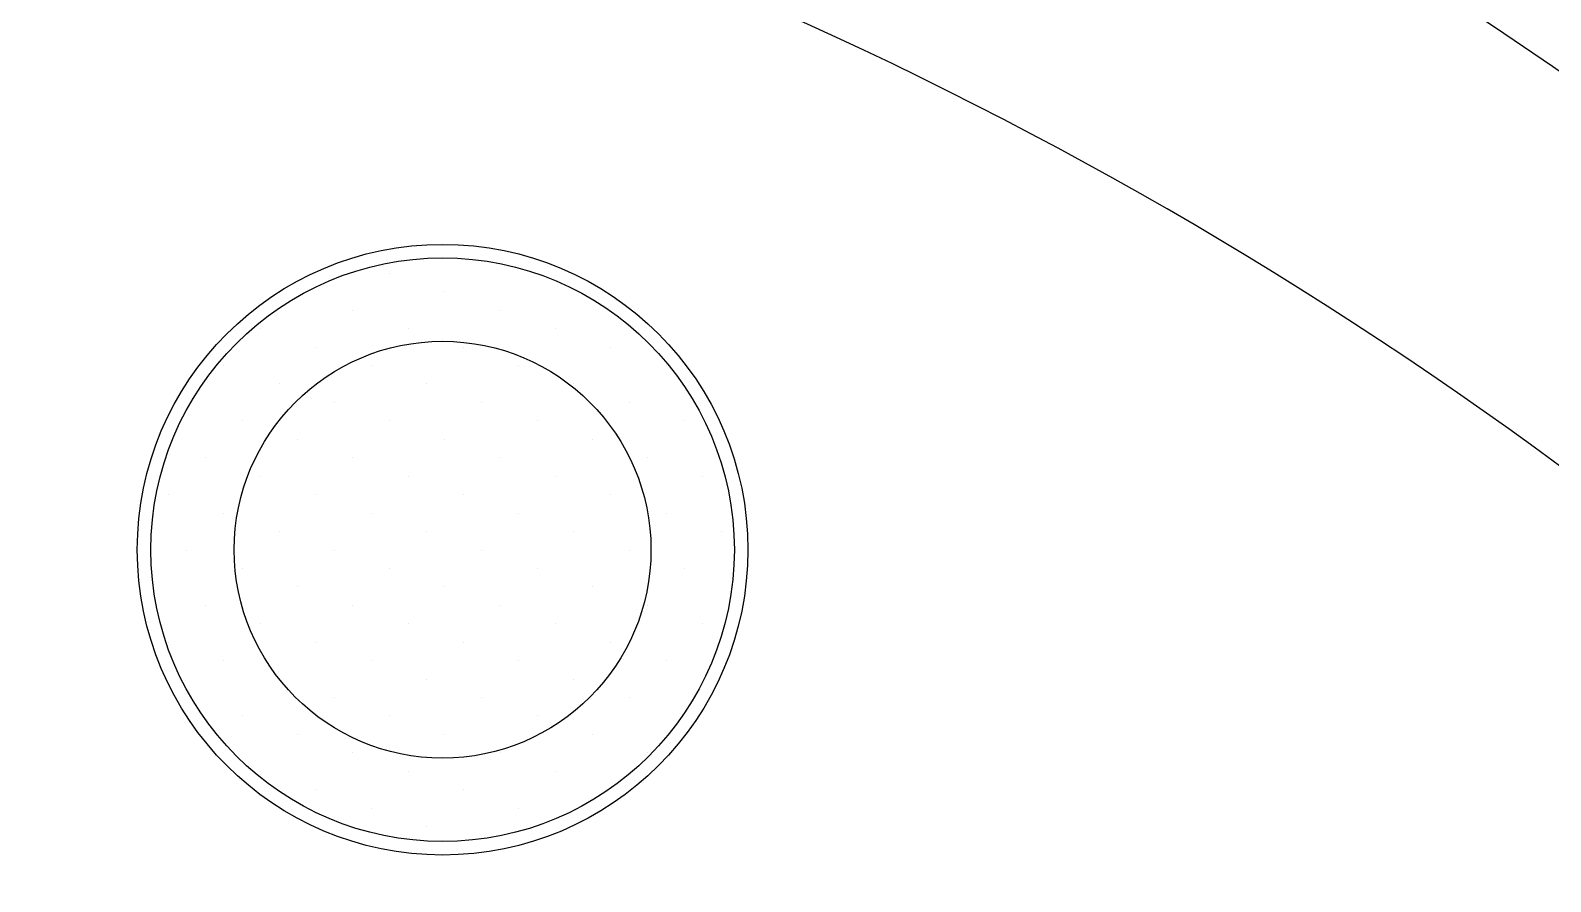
# Model space of a CAD drawing. Extents: x 1075 to 1144, y 510 to 635.
# Drawn here: x 1098.15 to 1107.69, y 547.92 to 553.26 of the extents above; entities that cross this region are included whole.
import ezdxf

# ---------------------------------------------------------------- set-up
doc = ezdxf.new("R2010")
doc.units = 0
doc.header["$MEASUREMENT"] = 0
doc.layers.add('1', color=4, linetype='Continuous')

# ---------------------------------------------------------------- blocks, each defined once
blk = doc.blocks.new('*X2')
at = {"color": 0}
for p, q in [((200.597, 336.892), (200.597, 336.892)), ((200.995, 336.76), (200.995, 336.76)), ((200.332, 336.627), (200.332, 336.627)), ((201.393, 336.627), (201.393, 336.627)), ((199.669, 336.494), (199.669, 336.494)), ((200.73, 336.494), (200.73, 336.494)), ((201.791, 336.494), (201.791, 336.494)), ((200.067, 336.362), (200.067, 336.362)), ((201.128, 336.362), (201.128, 336.362)), ((202.188, 336.362), (202.188, 336.362)), ((199.404, 336.229), (199.404, 336.229)), ((200.465, 336.229), (200.465, 336.229)), ((201.525, 336.229), (201.525, 336.229)), ((202.586, 336.229), (202.586, 336.229)), ((199.802, 336.097), (199.802, 336.097)), ((200.863, 336.097), (200.863, 336.097)), ((201.923, 336.097), (201.923, 336.097)), ((200.2, 335.964), (200.2, 335.964)), ((201.26, 335.964), (201.26, 335.964)), ((202.321, 335.964), (202.321, 335.964)), ((199.537, 335.832), (199.537, 335.832)), ((200.597, 335.832), (200.597, 335.832)), ((201.658, 335.832), (201.658, 335.832)), ((202.719, 335.832), (202.719, 335.832)), ((199.934, 335.699), (199.934, 335.699)), ((200.995, 335.699), (200.995, 335.699)), ((202.056, 335.699), (202.056, 335.699)), ((199.272, 335.566), (199.272, 335.566)), ((200.332, 335.566), (200.332, 335.566)), ((201.393, 335.566), (201.393, 335.566)), ((202.454, 335.566), (202.454, 335.566)), ((199.669, 335.434), (199.669, 335.434)), ((200.73, 335.434), (200.73, 335.434)), ((201.791, 335.434), (201.791, 335.434)), ((202.851, 335.434), (202.851, 335.434)), ((199.006, 335.301), (199.006, 335.301)), ((200.067, 335.301), (200.067, 335.301)), ((201.128, 335.301), (201.128, 335.301)), ((202.188, 335.301), (202.188, 335.301)), ((199.404, 335.169), (199.404, 335.169)), ((200.465, 335.169), (200.465, 335.169)), ((201.525, 335.169), (201.525, 335.169)), ((202.586, 335.169), (202.586, 335.169)), ((199.802, 335.036), (199.802, 335.036)), ((200.863, 335.036), (200.863, 335.036)), ((201.923, 335.036), (201.923, 335.036)), ((202.984, 335.036), (202.984, 335.036)), ((199.139, 334.903), (199.139, 334.903)), ((200.2, 334.903), (200.2, 334.903)), ((201.26, 334.903), (201.26, 334.903)), ((202.321, 334.903), (202.321, 334.903)), ((199.537, 334.771), (199.537, 334.771)), ((200.597, 334.771), (200.597, 334.771)), ((201.658, 334.771), (201.658, 334.771)), ((202.719, 334.771), (202.719, 334.771)), ((199.934, 334.638), (199.934, 334.638)), ((200.995, 334.638), (200.995, 334.638)), ((202.056, 334.638), (202.056, 334.638)), ((199.272, 334.506), (199.272, 334.506)), ((200.332, 334.506), (200.332, 334.506)), ((201.393, 334.506), (201.393, 334.506)), ((202.454, 334.506), (202.454, 334.506)), ((199.669, 334.373), (199.669, 334.373)), ((200.73, 334.373), (200.73, 334.373)), ((201.791, 334.373), (201.791, 334.373)), ((202.851, 334.373), (202.851, 334.373)), ((199.006, 334.241), (199.006, 334.241)), ((200.067, 334.241), (200.067, 334.241)), ((201.128, 334.241), (201.128, 334.241)), ((202.188, 334.241), (202.188, 334.241)), ((199.404, 334.108), (199.404, 334.108)), ((200.465, 334.108), (200.465, 334.108)), ((201.525, 334.108), (201.525, 334.108)), ((202.586, 334.108), (202.586, 334.108)), ((199.802, 333.975), (199.802, 333.975)), ((200.863, 333.975), (200.863, 333.975)), ((201.923, 333.975), (201.923, 333.975)), ((200.2, 333.843), (200.2, 333.843)), ((201.26, 333.843), (201.26, 333.843)), ((202.321, 333.843), (202.321, 333.843)), ((199.537, 333.71), (199.537, 333.71)), ((200.597, 333.71), (200.597, 333.71)), ((201.658, 333.71), (201.658, 333.71)), ((199.934, 333.578), (199.934, 333.578)), ((200.995, 333.578), (200.995, 333.578)), ((202.056, 333.578), (202.056, 333.578)), ((200.332, 333.445), (200.332, 333.445)), ((201.393, 333.445), (201.393, 333.445)), ((202.454, 333.445), (202.454, 333.445)), ((199.669, 333.312), (199.669, 333.312)), ((200.73, 333.312), (200.73, 333.312)), ((201.791, 333.312), (201.791, 333.312)), ((200.067, 333.18), (200.067, 333.18)), ((201.128, 333.18), (201.128, 333.18)), ((200.465, 333.047), (200.465, 333.047)), ((201.525, 333.047), (201.525, 333.047)), ((200.863, 332.915), (200.863, 332.915))]:
    blk.add_line(p, q, dxfattribs=at)
blk = doc.blocks.new('DRAIN')
at = {"layer": '1', "color": 2}
for radius in [1.75, 1.25]:
    blk.add_circle((0, 0), radius, dxfattribs=at)
at = {"layer": '1', "color": 3, "xscale": 0.8339416050646733, "yscale": 0.8339416050646733, "zscale": 0.8339416050646733}
blk.add_blockref('*X2', (-167.6041, -279.2914), dxfattribs=at)
blk = doc.blocks.new('19 HS TX')
at = {"layer": '1', "color": 2, "linetype": 'Continuous'}
blk.add_circle((24.9758, 30.2089), 1.916, dxfattribs=at)
at = {"layer": '1', "linetype": 'Continuous'}
blk.add_arc((11.4894, 55.8223), 56.9924, 278.00767, 351.99168, dxfattribs=at)
at = {"layer": '1', "color": 3, "linetype": 'Continuous'}
for centre, radius, start, end in [((11.4894, 55.8223), 56.4617, 281.14235, 348.857), ((13.8201, 6.8419), 32.0205, 38.59355, 63.81788)]:
    blk.add_arc(centre, radius, start, end, dxfattribs=at)
at = {"layer": '1', "color": 2, "linetype": 'Continuous'}
blk.add_arc((16.3749, 9.5524), 26.3142, 45.83108, 100.52053, dxfattribs=at)
at = {"layer": '1', "xscale": 1.046204708960062, "yscale": 1.046204708960062, "zscale": 1.046204708960062}
blk.add_blockref('DRAIN', (24.9758, 30.2089), dxfattribs=at)

msp = doc.modelspace()

# ---------------------------------------------------------------- block references
at = {"layer": '1'}
msp.add_blockref('19 HS TX', (1075.7625, 519.7937), dxfattribs=at)

doc.saveas('drawing.dxf')
